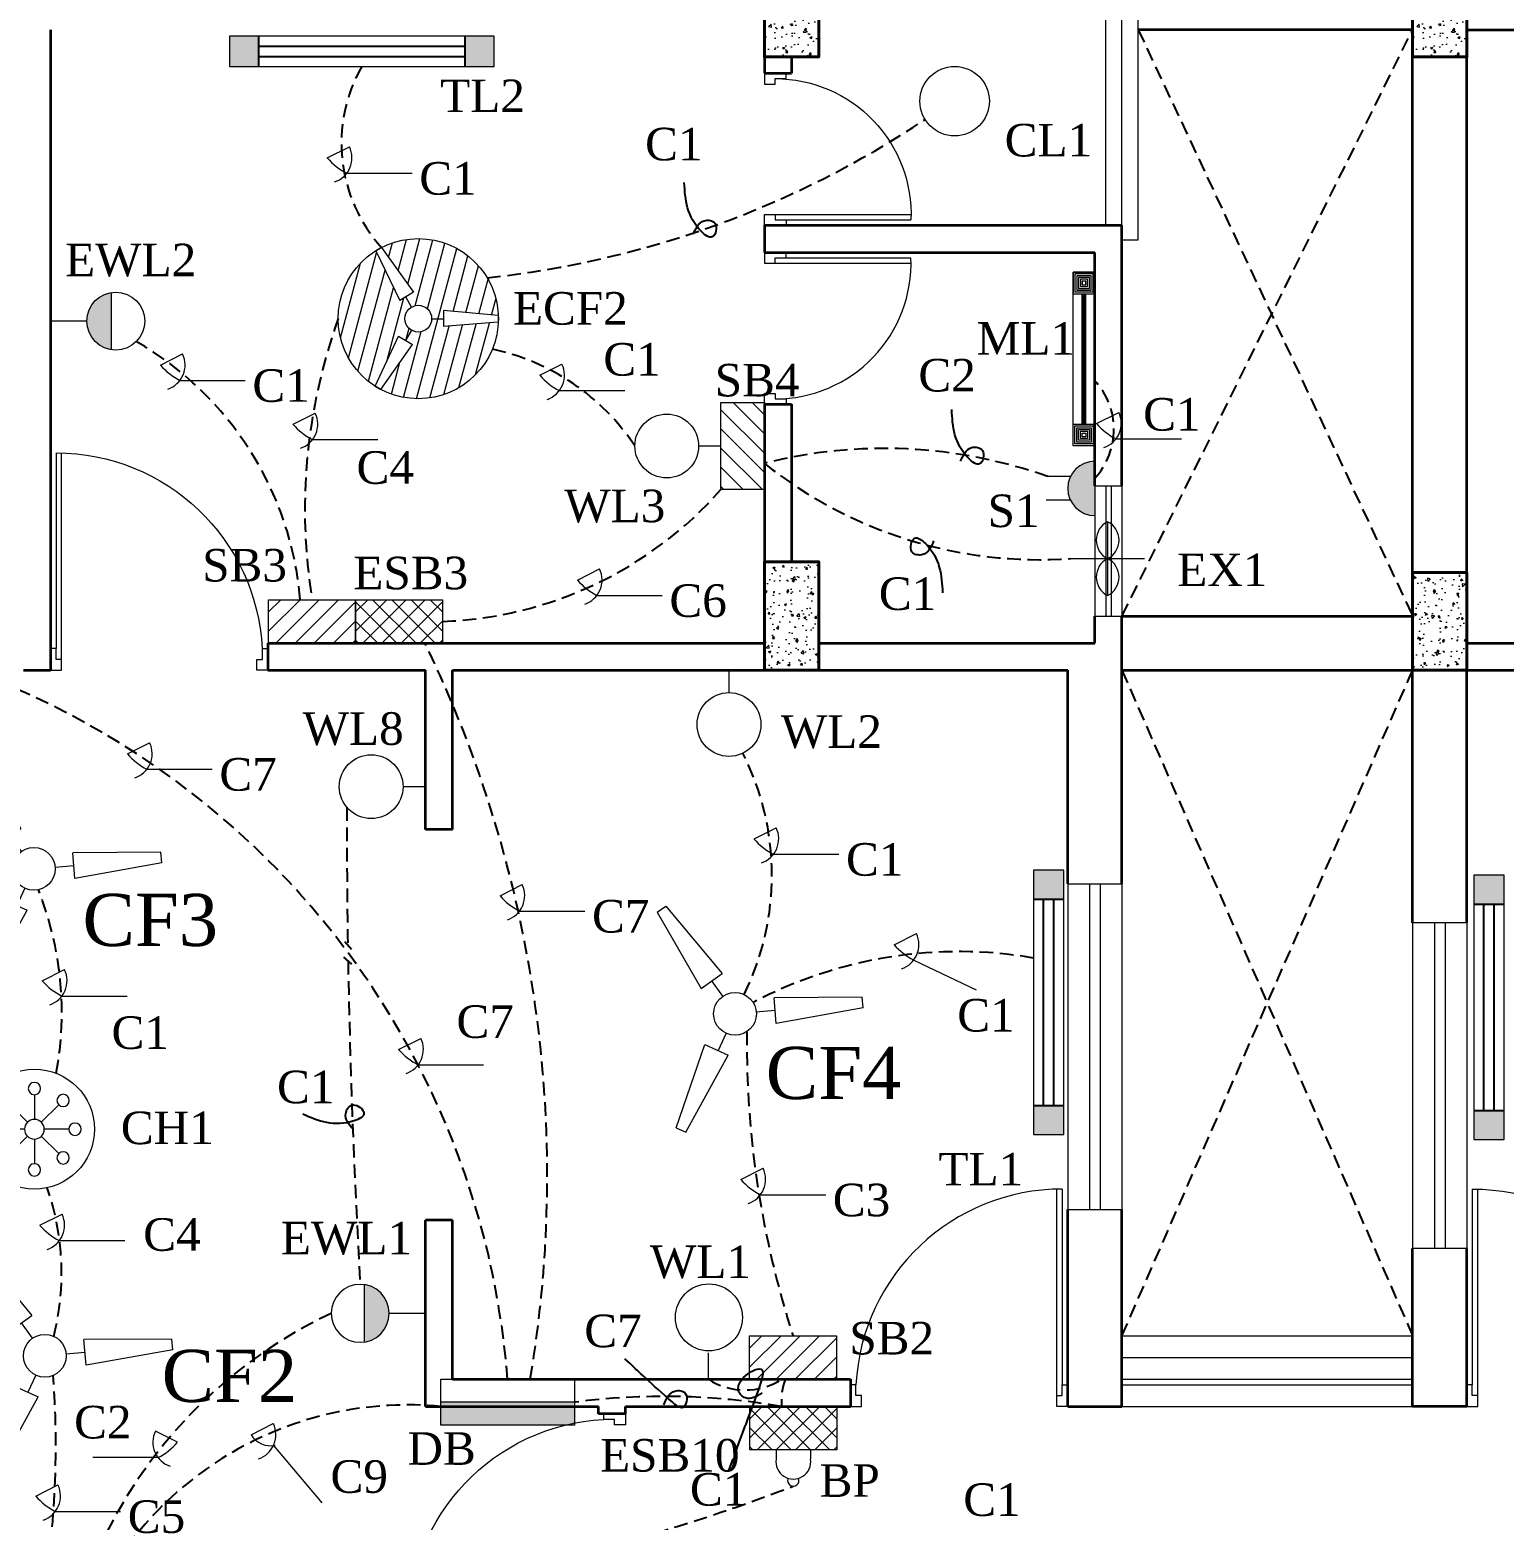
# Model space of a CAD drawing. Header units: inches. Extents: x 3927 to 4876, y 2070 to 2903.
# Drawn here: x 4118.6 to 4390.1, y 2344.9 to 2619.5 of the extents above; entities that cross this region are included whole.
import ezdxf

# ---------------------------------------------------------------- set-up
doc = ezdxf.new("R2010")
doc.units = ezdxf.units.IN
doc.header["$MEASUREMENT"] = 0
doc.linetypes.add('ACAD_ISO02W100', pattern=[15, 12, -3])
doc.linetypes.add('DASHED', pattern=[0.75, 0.5, -0.25])
for name, color, linetype, lineweight in [('Columb', 1, 'Continuous', 40), ('DOOR', 2, 'Continuous', 15), ('E. Fixture', 6, 'Continuous', 20), ('ETEXT', 111, 'Continuous', 5), ('HATCH', 252, 'Continuous', 9), ('S. Wall', 101, 'Continuous', 25), ('WALL', 3, 'Continuous', 35), ('WINDOW', 5, 'Continuous', 13)]:
    doc.layers.add(name, color=color, linetype=linetype, lineweight=lineweight)
doc.styles.add('JASIM', font='times.ttf')

# ---------------------------------------------------------------- blocks, each defined once
blk = doc.blocks.new('door B')
at = {"layer": 'DOOR'}
for p, q in [((5301.99, 4953.7), (5303.99, 4953.7)), ((5303.99, 4953.7), (5303.99, 4951.7)), ((5341.99, 4953.7), (5339.99, 4953.7)), ((5339.99, 4953.7), (5339.99, 4951.7)), ((5303.99, 4951.7), (5302.99, 4951.7)), ((5302.99, 4951.7), (5302.99, 4949.7)), ((5303.99, 4951.7), (5303.99, 4913.66)), ((5339.99, 4951.7), (5340.99, 4951.7)), ((5340.99, 4951.7), (5340.99, 4949.7)), ((5302.99, 4949.7), (5301.99, 4949.7)), ((5302.99, 4913.65), (5302.99, 4949.7)), ((5340.99, 4949.7), (5341.99, 4949.7))]:
    blk.add_line(p, q, dxfattribs=at)
blk.add_arc((5302.99, 4951.7), 38.05, 270, 356.9872, dxfattribs=at)
blk = doc.blocks.new('Door K')
at = {"layer": 'DOOR'}
for p, q in [((5111.99, 5040.7), (5113.99, 5040.7)), ((5113.99, 5038.7), (5112.99, 5038.7)), ((5112.99, 5038.7), (5112.99, 5036.7)), ((5113.99, 5040.7), (5113.99, 5038.7)), ((5139.99, 5040.7), (5137.99, 5040.7)), ((5137.99, 5040.7), (5137.99, 5013.7)), ((5137.99, 5038.7), (5138.99, 5038.7)), ((5138.99, 5038.7), (5138.99, 5013.72)), ((5112.99, 5036.7), (5111.99, 5036.7)), ((5138.99, 5036.7), (5139.99, 5036.7))]:
    blk.add_line(p, q, dxfattribs=at)
blk.add_arc((5137.99, 5038.7), 25, 180, 272.2924, dxfattribs=at)
blk = doc.blocks.new('S')
at = {"layer": 'E. Fixture'}
for p, q in [((27102.47, -3564.52), (27101.37, -3580.67)), ((27104.44, -3564.49), (27102.47, -3564.52)), ((27104.44, -3564.49), (27106.12, -3580.63)), ((27106.12, -3580.63), (27101.37, -3580.67)), ((27103.45, -3584.14), (27103.45, -3580.66)), ((27082.54, -3599.02), (27095.82, -3589.69)), ((27095.82, -3589.69), (27098.17, -3593.81)), ((27100.04, -3590.05), (27097.02, -3591.79)), ((27106.86, -3590.05), (27109.88, -3591.79)), ((27111.08, -3589.69), (27108.73, -3593.81)), ((27124.36, -3599.02), (27111.08, -3589.69)), ((27083.52, -3600.72), (27098.17, -3593.81)), ((27123.38, -3600.72), (27108.73, -3593.81)), ((27082.54, -3599.02), (27083.52, -3600.72)), ((27124.36, -3599.02), (27123.38, -3600.72))]:
    blk.add_line(p, q, dxfattribs=at)
blk.add_circle((27103.45, -3588.08), 3.94, dxfattribs=at)
blk = doc.blocks.new('2')
at = {"layer": 'E. Fixture'}
blk.add_hatch(color=256, dxfattribs=at).paths.add_polyline_path([(27131.11, -3604.57), (27131.11, -3606.15), (27140.34, -3606.15), (27140.34, -3604.57)])
blk.add_line((27140.34, -3604.57), (27131.11, -3604.57), dxfattribs=at)
blk.add_lwpolyline([(27131.11, -3602.99), (27140.34, -3602.99), (27140.34, -3606.15), (27131.11, -3606.15), (27131.11, -3602.99)], dxfattribs=at)
blk = doc.blocks.new('2635')
at = {"layer": 'E. Fixture'}
for p, q in [((1428, -4197.95), (1428, -4194.2)), ((1426.94, -4198.39), (1424.29, -4195.74)), ((1429.06, -4198.39), (1431.71, -4195.74)), ((1426.5, -4199.45), (1422.76, -4199.45)), ((1433.25, -4199.45), (1429.5, -4199.45)), ((1424.3, -4203.16), (1426.94, -4200.51)), ((1428, -4204.69), (1428, -4200.95)), ((1431.71, -4203.16), (1429.06, -4200.51))]:
    blk.add_line(p, q, dxfattribs=at)
for centre, radius in [((1428, -4193.26), 0.938), ((1423.62, -4195.17), 0.938), ((1432.37, -4195.08), 0.938), ((1421.82, -4199.45), 0.938), ((1428, -4199.45), 1.5), ((1434.18, -4199.45), 0.938), ((1423.63, -4203.82), 0.938), ((1432.37, -4203.82), 0.938), ((1428, -4205.63), 0.938)]:
    blk.add_circle(centre, radius, dxfattribs=at)
blk = doc.blocks.new('hr')
at = {"layer": 'E. Fixture'}
blk.add_hatch(color=256, dxfattribs=at).paths.add_polyline_path([(27113.68, -3679.71, 0.372313), (27117.1, -3675.75, 0.372313), (27113.68, -3671.79)])
for p, q in [((27113.68, -3671.79), (27113.68, -3679.71)), ((27117.1, -3675.75), (27122.1, -3675.75))]:
    blk.add_line(p, q, dxfattribs=at)
blk.add_circle((27113.1, -3675.75), 4, dxfattribs=at)
blk = doc.blocks.new('14')
at = {"layer": 'E. Fixture'}
for p, q in [((26233.99, -3909.11), (26233.99, -3891.11)), ((26224.99, -3900.11), (26242.99, -3900.11))]:
    blk.add_line(p, q, dxfattribs=at)
for centre, start, end in [((26229.49, -3902.36), 26.564, 153.436), ((26229.49, -3897.86), 206.564, 333.436), ((26238.49, -3902.36), 26.564, 153.436), ((26238.49, -3897.86), 206.564, 333.436)]:
    blk.add_arc(centre, 5.03, start, end, dxfattribs=at)
blk = doc.blocks.new('122')
at = {"layer": 'E. Fixture'}
for p, q in [((27132.17, -3865.78), (27130.89, -3865.78)), ((27132.17, -3870.54), (27132.17, -3865.78)), ((27132.17, -3870.54), (27130.89, -3870.54))]:
    blk.add_line(p, q, dxfattribs=at)
for centre, radius, start, end in [((27130.55, -3868.16), 2.41, 81.8917, 278.1083), ((27127.94, -3868.15), 0.782, 69.6947, 293.2018)]:
    blk.add_arc(centre, radius, start, end, dxfattribs=at)

msp = doc.modelspace()

# ---------------------------------------------------------------- hatches: boundary and pattern name
at = {"layer": 'DOOR'}
h = msp.add_hatch(color=0, dxfattribs=at)
h.set_gradient(color1=(89, 0, 255), one_color=1, tint=1, name='INVCURVED')
h.paths.add_polyline_path([(4314.72, 2530.02), (4314.72, 2540.01, 1)])
at = {"layer": 'E. Fixture', "ltscale": 55}
h = msp.add_hatch(dxfattribs=at)
h.set_pattern_fill('ANSI31', color=0, scale=18.751579, angle=30, style=0)
h.set_pattern_definition([(75, (-12568.1462, 4346.2285), (-2.2640793, 0.6066582), [])])
h.paths.add_polyline_path([(4183.32, 2579.39), (4189.24, 2571.16), (4187.8, 2570.32), (4188.88, 2568.43, -0.57735), (4192.56, 2566.28), (4194.74, 2566.28), (4194.74, 2567.79), (4204.84, 2566.85, 0.549835)])
h.paths.add_polyline_path([(4204.84, 2565.62), (4194.75, 2564.82), (4194.74, 2566.28), (4192.56, 2566.28, -0.57735), (4188.86, 2564.17), (4187.77, 2562.28), (4189.02, 2561.54), (4183.21, 2553.25, 0.549855)])
h.paths.add_polyline_path([(4188.86, 2564.17, -0.266869), (4187.64, 2566.29, -0.26903), (4188.88, 2568.43), (4187.8, 2570.32), (4186.67, 2569.67), (4182.25, 2578.78, 0.257886), (4175.35, 2566.29, 0.255723), (4182.15, 2553.87), (4186.46, 2563.05), (4187.77, 2562.28)])
at = {"layer": 'E. Fixture'}
h = msp.add_hatch(dxfattribs=at)
h.set_pattern_fill('ANSI31', color=0, scale=20, angle=-90, style=0)
h.set_pattern_definition([(315, (-8705.2998, 23218.744), (1.76776695, 1.76776695), [])])
h.paths.add_polyline_path([(4253.86, 2550.84), (4245.86, 2550.84), (4245.86, 2534.83), (4253.86, 2534.83)])
h = msp.add_hatch(dxfattribs=at)
h.set_pattern_fill('ANSI31', color=0, scale=20, style=0)
h.set_pattern_definition([(45, (-16505.3644, -10444.647), (-1.76776695, 1.76776695), [])])
h.paths.add_polyline_path([(4162.54, 2514.51), (4162.54, 2506.51), (4178.55, 2506.51), (4178.55, 2514.51)])
h = msp.add_hatch(dxfattribs=at)
h.set_pattern_fill('ANSI31', color=0, scale=20, style=0)
h.set_pattern_definition([(45, (-16489.363, -10444.647), (-1.76776695, 1.76776695), [])])
h.paths.add_polyline_path([(4178.55, 2514.51), (4178.55, 2506.51), (4194.55, 2506.51), (4194.55, 2514.51)])
h = msp.add_hatch(dxfattribs=at)
h.set_pattern_fill('ANSI31', color=0, scale=20, style=0)
h.set_pattern_definition([(135, (24862.4551, -10444.647), (1.76776695, 1.76776695), [])])
h.paths.add_polyline_path([(4194.55, 2514.51), (4194.55, 2506.51), (4178.55, 2506.51), (4178.55, 2514.51)])
h = msp.add_hatch(dxfattribs=at)
h.set_pattern_fill('ANSI31', color=0, scale=20, style=0)
h.set_pattern_definition([(45, (-16416.7688, -10580.2705), (-1.76776695, 1.76776695), [])])
h.paths.add_polyline_path([(4251.14, 2378.89), (4251.14, 2370.89), (4267.14, 2370.89), (4267.14, 2378.89)])
h = msp.add_hatch(dxfattribs=at)
h.set_pattern_fill('ANSI31', color=0, scale=20, style=0)
h.set_pattern_definition([(45, (-16416.7146, -10593.2712), (-1.76776695, 1.76776695), [])])
h.paths.add_polyline_path([(4251.19, 2365.89), (4251.19, 2357.88), (4267.2, 2357.88), (4267.2, 2365.89)])
h = msp.add_hatch(dxfattribs=at)
h.set_pattern_fill('ANSI31', color=0, scale=20, style=0)
h.set_pattern_definition([(135, (24935.1036, -10593.2712), (1.76776695, 1.76776695), [])])
h.paths.add_polyline_path([(4267.2, 2365.89), (4267.2, 2357.88), (4251.19, 2357.88), (4251.19, 2365.89)])
at = {"layer": 'HATCH', "ltscale": 5}
h = msp.add_hatch(dxfattribs=at)
h.set_pattern_fill('AR-CONC', color=0, scale=0.6, style=0)
h.set_pattern_definition([(50, (1814.4972, 298.1117), (4.303561, -0.3765128), [0.45, -4.95]), (355, (1814.497, 298.1117), (-0.832508, 4.513153), [0.36, -3.96]), (100.4514, (1814.856, 298.0804), (3.4710563, 4.136637), [0.382441, -4.2068527]), (46.1842, (1814.497, 299.3117), (6.403446, -0.993114), [0.675, -7.425]), (96.6356, (1815.031, 299.229), (5.607976, 5.844707), [0.573662, -6.310278]), (351.1842, (1814.497, 299.312), (5.607972, 5.844712), [0.54, -5.94]), (21, (1815.0972, 299.0117), (3.5814423, -2.4157133), [0.45, -4.95]), (326, (1815.097, 299.0117), (1.459892, 4.3509), [0.36, -3.96]), (71.4514, (1815.3957, 298.8104), (5.041336, 1.935183), [0.382441, -4.2068527]), (37.5, (1814.4972, 298.1117), (0.0729591, 1.9973631), [0, -3.912, 0, -4.02, 0, -3.975]), (7.5, (1814.4972, 298.1117), (1.5784172, 2.3664703), [0, -2.292, 0, -3.822, 0, -1.515]), (327.5, (1813.1592, 298.1117), (3.2029346, -0.1353292), [0, -1.5, 0, -4.68, 0, -6.21]), (317.5, (1812.5592, 298.1117), (3.499117, 0.60063), [0, -1.95, 0, -3.108, 0, -4.41])])
h.paths.add_polyline_path([(4263.86, 2629.51), (4253.86, 2629.51), (4253.86, 2614.51), (4263.86, 2614.51)])
h = msp.add_hatch(dxfattribs=at)
h.set_pattern_fill('AR-CONC', color=0, scale=0.6, style=0)
h.set_pattern_definition([(50, (1933.888, 298.1117), (4.303561, -0.3765128), [0.45, -4.95]), (355, (1933.888, 298.1117), (-0.832508, 4.513153), [0.36, -3.96]), (100.4514, (1934.2467, 298.0804), (3.4710563, 4.136637), [0.382441, -4.2068527]), (46.1842, (1933.888, 299.3117), (6.403446, -0.993114), [0.675, -7.425]), (96.6356, (1934.422, 299.229), (5.607976, 5.844707), [0.573662, -6.310278]), (351.1842, (1933.888, 299.312), (5.607972, 5.844712), [0.54, -5.94]), (21, (1934.488, 299.0117), (3.5814423, -2.4157133), [0.45, -4.95]), (326, (1934.488, 299.0117), (1.459892, 4.3509), [0.36, -3.96]), (71.4514, (1934.7866, 298.8104), (5.041336, 1.935183), [0.382441, -4.2068527]), (37.5, (1933.8881, 298.1117), (0.0729591, 1.9973631), [0, -3.912, 0, -4.02, 0, -3.975]), (7.5, (1933.8881, 298.1117), (1.5784172, 2.3664703), [0, -2.292, 0, -3.822, 0, -1.515]), (327.5, (1932.5501, 298.1117), (3.2029346, -0.1353292), [0, -1.5, 0, -4.68, 0, -6.21]), (317.5, (1931.95, 298.1117), (3.499117, 0.60063), [0, -1.95, 0, -3.108, 0, -4.41])])
h.paths.add_polyline_path([(4383.25, 2629.51), (4373.25, 2629.51), (4373.25, 2614.51), (4383.25, 2614.51)])
h = msp.add_hatch(dxfattribs=at)
h.set_pattern_fill('AR-CONC', color=0, scale=0.6, style=0)
h.set_pattern_definition([(50, (1576.4972, 388.3787), (4.303561, -0.3765128), [0.45, -4.95]), (355, (1576.497, 388.3787), (-0.832508, 4.513153), [0.36, -3.96]), (100.4514, (1576.856, 388.3474), (3.4710563, 4.136637), [0.382441, -4.2068527]), (46.1842, (1576.497, 389.5787), (6.403446, -0.993114), [0.675, -7.425]), (96.6356, (1577.031, 389.496), (5.607976, 5.844707), [0.573662, -6.310278]), (351.1842, (1576.497, 389.579), (5.607972, 5.844712), [0.54, -5.94]), (21, (1577.0972, 389.2787), (3.5814423, -2.4157133), [0.45, -4.95]), (326, (1577.097, 389.2787), (1.459892, 4.3509), [0.36, -3.96]), (71.4514, (1577.3957, 389.0774), (5.041336, 1.935183), [0.382441, -4.2068527]), (37.5, (1576.4972, 388.3787), (0.0729591, 1.9973631), [0, -3.912, 0, -4.02, 0, -3.975]), (7.5, (1576.4972, 388.3787), (1.5784172, 2.3664703), [0, -2.292, 0, -3.822, 0, -1.515]), (327.5, (1575.1592, 388.3787), (3.2029346, -0.1353292), [0, -1.5, 0, -4.68, 0, -6.21]), (317.5, (1574.5592, 388.3787), (3.499117, 0.60063), [0, -1.95, 0, -3.108, 0, -4.41])])
h.paths.add_polyline_path([(4263.86, 2521.51), (4253.86, 2521.51), (4253.86, 2501.51), (4263.86, 2501.51)])
h = msp.add_hatch(dxfattribs=at)
h.set_pattern_fill('AR-CONC', color=0, scale=0.6, angle=180, style=0)
h.set_pattern_definition([(230, (7060.607, 4634.6388), (-4.303561, 0.3765128), [0.45, -4.95]), (175, (7060.607, 4634.639), (0.832508, -4.513153), [0.36, -3.96]), (280.4514, (7060.248, 4634.67), (-3.4710563, -4.136637), [0.382441, -4.2068527]), (226.1842, (7060.607, 4633.439), (-6.403446, 0.993114), [0.675, -7.425]), (276.6356, (7060.073, 4633.5216), (-5.607976, -5.844707), [0.573662, -6.310278]), (171.1842, (7060.607, 4633.439), (-5.607972, -5.844712), [0.54, -5.94]), (201, (7060.007, 4633.7388), (-3.5814423, 2.4157133), [0.45, -4.95]), (146, (7060.007, 4633.739), (-1.459892, -4.3509), [0.36, -3.96]), (251.4514, (7059.7084, 4633.94), (-5.041336, -1.935183), [0.382441, -4.2068527]), (217.5, (7060.6068, 4634.6388), (-0.0729591, -1.9973631), [0, -3.912, 0, -4.02, 0, -3.975]), (187.5, (7060.6068, 4634.6388), (-1.5784172, -2.3664703), [0, -2.292, 0, -3.822, 0, -1.515]), (147.5, (7061.9448, 4634.6388), (-3.2029346, 0.1353292), [0, -1.5, 0, -4.68, 0, -6.21]), (137.5, (7062.5448, 4634.6388), (-3.499117, -0.60063), [0, -1.95, 0, -3.108, 0, -4.41])])
h.paths.add_polyline_path([(4373.25, 2501.51), (4383.25, 2501.51), (4383.25, 2519.51), (4373.25, 2519.51)])
at = {"layer": 'S. Wall', "ltscale": 5}
h = msp.add_hatch(color=0, dxfattribs=at)
h.set_gradient(color1=(0, 0, 255), one_color=1, tint=1, name='SPHERICAL')
h.paths.add_polyline_path([(4155.33, 2618.34), (4155.33, 2612.76), (4160.69, 2612.76), (4160.69, 2618.34)])
h = msp.add_hatch(color=0, dxfattribs=at)
h.set_gradient(color1=(0, 0, 255), one_color=1, tint=1, name='SPHERICAL')
h.paths.add_polyline_path([(4198.69, 2612.76), (4204.05, 2612.76), (4204.05, 2618.34), (4198.69, 2618.34)])
h = msp.add_hatch(color=0, dxfattribs=at)
h.set_gradient(color1=(0, 0, 255), one_color=1, tint=1, name='SPHERICAL')
h.paths.add_polyline_path([(4309.01, 2459.32), (4309.01, 2464.68), (4303.43, 2464.68), (4303.43, 2459.32)])
h = msp.add_hatch(color=0, dxfattribs=at)
h.set_gradient(color1=(0, 0, 255), one_color=1, tint=1, name='SPHERICAL')
h.paths.add_polyline_path([(4390.12, 2458.42), (4390.12, 2463.78), (4384.54, 2463.78), (4384.54, 2458.42)])
h = msp.add_hatch(color=0, dxfattribs=at)
h.set_gradient(color1=(0, 0, 255), one_color=1, tint=1, name='SPHERICAL')
h.paths.add_polyline_path([(4303.43, 2415.96), (4309.01, 2415.96), (4309.01, 2421.32), (4303.43, 2421.32)])
h = msp.add_hatch(color=0, dxfattribs=at)
h.set_gradient(color1=(0, 0, 255), one_color=1, tint=1, name='SPHERICAL')
h.paths.add_polyline_path([(4384.54, 2415.07), (4390.12, 2415.07), (4390.12, 2420.43), (4384.54, 2420.43)])

# ---------------------------------------------------------------- linework, layer by layer
at = {"layer": 'Columb', "color": 0, "ltscale": 5}
for points in [[(4253.86, 2629.51), (4263.86, 2629.51), (4263.86, 2614.51), (4253.86, 2614.51)], [(4373.25, 2629.51), (4383.25, 2629.51), (4383.25, 2614.51), (4373.25, 2614.51)], [(4253.86, 2501.51), (4263.86, 2501.51), (4263.86, 2521.51), (4253.86, 2521.51)], [(4383.25, 2519.51), (4373.25, 2519.51), (4373.25, 2501.51), (4383.25, 2501.51)]]:
    msp.add_lwpolyline(points, close=True, dxfattribs=at)
at = {"layer": 'Defpoints', "color": 0}
for points, start_tangent in [([(4240.76, 2581.84), (4242.76, 2584.34), (4244.76, 2583.84), (4244.26, 2581.34), (4242.26, 2582.34), (4239.1, 2591.36)], (0.992278, -0.124035)), ([(4290, 2540.03), (4292, 2542.53), (4294, 2542.03), (4293.5, 2539.53), (4291.5, 2540.53), (4288.35, 2549.56)], (0.992278, -0.124035)), ([(4285.03, 2525.34), (4283.03, 2522.84), (4281.03, 2523.34), (4281.53, 2525.84), (4283.53, 2524.84), (4286.68, 2515.81)], (-0.992278, 0.124035)), ([(4178.08, 2416.96), (4176.74, 2419.86), (4178.08, 2421.43), (4180.09, 2419.86), (4178.31, 2418.52), (4168.82, 2419.73)], (0.554385, 0.83226)), ([(4235.35, 2366.21), (4237.35, 2368.71), (4239.35, 2368.21), (4238.85, 2365.71), (4236.85, 2366.71), (4228.17, 2374.68)], (0.992278, -0.124035)), ([(4253.43, 2368.33), (4250.35, 2367.45), (4249.01, 2369.02), (4253.32, 2372.73), (4252.74, 2368.98), (4249.26, 2359.61)], (-0.736823, 0.676086))]:
    msp.add_spline(points, degree=3, dxfattribs=dict(at, start_tangent=start_tangent))
at = {"layer": 'DOOR', "color": 0}
for p, q in [((4310.22, 2537.19), (4306.07, 2537.19)), ((4310.21, 2532.85), (4305.76, 2532.85))]:
    msp.add_line(p, q, dxfattribs=at)
msp.add_arc((4314.72, 2535.01), 5, 90, 270, dxfattribs=at)
at = {"layer": 'E. Fixture', "color": 0}
for p, q in [((4204.05, 2618.34), (4155.33, 2618.34)), ((4155.33, 2618.34), (4155.33, 2612.76)), ((4204.05, 2612.76), (4204.05, 2618.34)), ((4155.33, 2612.76), (4204.05, 2612.76)), ((4312.39, 2546.88), (4312.39, 2570.88)), ((4312.45, 2546.88), (4312.45, 2570.88)), ((4312.52, 2546.88), (4312.52, 2570.88)), ((4312.59, 2546.88), (4312.59, 2570.88)), ((4312.72, 2546.88), (4312.72, 2570.88)), ((4312.85, 2546.88), (4312.85, 2570.88)), ((4312.92, 2546.88), (4312.92, 2570.88)), ((4312.99, 2546.88), (4312.99, 2570.88)), ((4313.05, 2546.88), (4313.05, 2570.88)), ((4313.05, 2546.88), (4313.05, 2570.88)), ((4245.86, 2542.83), (4241.74, 2542.83)), ((4247.33, 2501.51), (4247.33, 2497.39)), ((4191.42, 2480.07), (4187.3, 2480.07)), ((4303.43, 2464.68), (4303.43, 2415.96)), ((4309.01, 2464.68), (4303.43, 2464.68)), ((4309.01, 2415.96), (4309.01, 2464.68)), ((4384.54, 2463.78), (4384.54, 2415.07)), ((4390.12, 2463.78), (4384.54, 2463.78)), ((4390.12, 2415.07), (4390.12, 2463.78)), ((4303.43, 2415.96), (4309.01, 2415.96)), ((4384.54, 2415.07), (4390.12, 2415.07)), ((4243.54, 2370.89), (4243.54, 2375.79))]:
    msp.add_line(p, q, dxfattribs=at)
for points in [[(4253.86, 2550.84), (4253.86, 2534.83), (4245.86, 2534.83), (4245.86, 2550.84)], [(4162.54, 2514.51), (4178.55, 2514.51), (4178.55, 2506.51), (4162.54, 2506.51)], [(4178.55, 2514.51), (4194.55, 2514.51), (4194.55, 2506.51), (4178.55, 2506.51)], [(4251.14, 2378.89), (4267.14, 2378.89), (4267.14, 2370.89), (4251.14, 2370.89)], [(4251.19, 2365.89), (4267.2, 2365.89), (4267.2, 2357.88), (4251.19, 2357.88)]]:
    msp.add_lwpolyline(points, close=True, dxfattribs=at)
for centre, radius in [((4288.89, 2606.36), 6.4), ((4235.87, 2542.83), 5.87), ((4247.33, 2491.52), 5.87), ((4181.43, 2480.07), 5.87), ((4119.4, 2416.97), 11.06), ((4243.63, 2382.29), 6.17)]:
    msp.add_circle(centre, radius, dxfattribs=at)
at = {"layer": 'E. Fixture', "color": 0, "ltscale": 55}
msp.add_circle((4190.1, 2566.29), 14.75, dxfattribs=at)
at = {"layer": 'ETEXT', "color": 0}
for p, q in [((4173.34, 2595.91), (4177.43, 2597.96)), ((4176.93, 2593.09), (4188.98, 2593.09)), ((4142.6, 2557.74), (4146.69, 2559.79)), ((4212.48, 2555.86), (4216.57, 2557.91)), ((4146.19, 2554.92), (4158.24, 2554.92)), ((4216.07, 2553.04), (4228.12, 2553.04)), ((4167.03, 2546.85), (4171.12, 2548.89)), ((4315.02, 2546.97), (4319.11, 2549.02)), ((4170.63, 2544.02), (4182.67, 2544.02)), ((4318.62, 2544.15), (4330.66, 2544.15)), ((4219.4, 2518.13), (4223.5, 2520.18)), ((4223, 2515.31), (4235.04, 2515.31)), ((4136.52, 2486.12), (4140.61, 2488.16)), ((4140.12, 2483.29), (4152.16, 2483.29)), ((4251.94, 2470.45), (4256.03, 2472.49)), ((4255.53, 2467.62), (4267.58, 2467.62)), ((4205.16, 2459.98), (4209.25, 2462.02)), ((4208.75, 2457.15), (4220.8, 2457.15)), ((4277.76, 2450.95), (4281.85, 2453)), ((4281.35, 2448.13), (4292.89, 2442.66)), ((4120.85, 2444.31), (4124.94, 2446.36)), ((4124.45, 2441.49), (4136.49, 2441.49)), ((4186.48, 2431.65), (4190.58, 2433.7)), ((4190.08, 2428.83), (4202.12, 2428.83)), ((4249.51, 2407.71), (4253.6, 2409.76)), ((4253.11, 2404.89), (4265.15, 2404.89)), ((4120.39, 2399.26), (4124.49, 2401.3)), ((4123.99, 2396.43), (4136.03, 2396.43)), ((4159.31, 2360.68), (4163.4, 2362.72)), ((4145.77, 2359.29), (4141.68, 2361.33)), ((4163.42, 2358.69), (4172.35, 2348.13)), ((4142.18, 2356.46), (4130.13, 2356.46)), ((4119.64, 2349.37), (4123.74, 2351.42)), ((4123.24, 2346.55), (4135.28, 2346.55))]:
    msp.add_line(p, q, dxfattribs=at)
for centre, radius, start, end in [((4173.19, 2595.93), 4.7, 288.7224, 25.5787), ((4182.43, 2603.79), 12.03, 220.8922, 242.8025), ((4142.45, 2557.76), 4.7, 288.7224, 25.5787), ((4151.69, 2565.62), 12.03, 220.8922, 242.8025), ((4212.33, 2555.88), 4.7, 288.7224, 25.5787), ((4221.57, 2563.74), 12.03, 220.8922, 242.8025), ((4166.89, 2546.86), 4.7, 288.7224, 25.5787), ((4314.88, 2546.99), 4.7, 288.7224, 25.5787), ((4176.12, 2554.72), 12.03, 220.8922, 242.8025), ((4324.12, 2554.85), 12.03, 220.8922, 242.8025), ((4228.5, 2526.01), 12.03, 220.8922, 242.8025), ((4219.26, 2518.15), 4.7, 288.7224, 25.5787), ((4136.38, 2486.14), 4.7, 288.7224, 25.5787), ((4145.62, 2493.99), 12.03, 220.8922, 242.8025), ((4251.79, 2470.46), 4.7, 288.7224, 25.5787), ((4261.03, 2478.32), 12.03, 220.8922, 242.8025), ((4205.01, 2459.99), 4.7, 288.7224, 25.5787), ((4214.25, 2467.85), 12.03, 220.8922, 242.8025), ((4277.61, 2450.97), 4.7, 288.7224, 25.5787), ((4286.85, 2458.83), 12.03, 220.8922, 242.8025), ((4129.94, 2452.19), 12.03, 220.8922, 242.8025), ((4120.71, 2444.33), 4.7, 288.7224, 25.5787), ((4186.34, 2431.67), 4.7, 288.7224, 25.5787), ((4195.58, 2439.53), 12.03, 220.8922, 242.8025), ((4249.37, 2407.73), 4.7, 288.7224, 25.5787), ((4258.61, 2415.59), 12.03, 220.8922, 242.8025), ((4120.25, 2399.27), 4.7, 288.7224, 25.5787), ((4129.49, 2407.13), 12.03, 220.8922, 242.8025), ((4159.17, 2360.7), 4.7, 288.7224, 25.5787), ((4145.92, 2359.31), 4.7, 154.4213, 251.2776), ((4136.68, 2367.16), 12.03, 297.1975, 319.1078), ((4162.83, 2362.72), 4.07, 210.1106, 283.2203), ((4119.5, 2349.39), 4.7, 288.7224, 25.5787), ((4128.74, 2357.25), 12.03, 220.8922, 242.8025)]:
    msp.add_arc(centre, radius, start, end, dxfattribs=at)
at = {"layer": 'HATCH', "color": 0}
for points in [[(4310.72, 2574.88), (4310.72, 2570.88), (4314.72, 2570.88), (4314.72, 2574.88)], [(4311.05, 2574.55), (4311.05, 2571.21), (4314.39, 2571.21), (4314.39, 2574.55)], [(4311.39, 2574.21), (4311.39, 2571.55), (4314.05, 2571.55), (4314.05, 2574.21)], [(4311.72, 2573.88), (4311.72, 2571.88), (4313.72, 2571.88), (4313.72, 2573.88)], [(4312.05, 2573.55), (4312.05, 2572.21), (4313.39, 2572.21), (4313.39, 2573.55)], [(4312.39, 2573.21), (4312.39, 2572.55), (4313.05, 2572.55), (4313.05, 2573.21)], [(4310.72, 2542.88), (4310.72, 2546.88), (4314.72, 2546.88), (4314.72, 2542.88)], [(4311.05, 2543.21), (4311.05, 2546.54), (4314.39, 2546.54), (4314.39, 2543.21)], [(4311.39, 2543.54), (4311.39, 2546.21), (4314.05, 2546.21), (4314.05, 2543.54)], [(4311.72, 2543.88), (4311.72, 2545.88), (4313.72, 2545.88), (4313.72, 2543.88)], [(4312.05, 2544.21), (4312.05, 2545.54), (4313.39, 2545.54), (4313.39, 2544.21)], [(4312.39, 2544.54), (4312.39, 2545.21), (4313.05, 2545.21), (4313.05, 2544.54)]]:
    msp.add_lwpolyline(points, close=True, dxfattribs=at)
msp.add_lwpolyline([(4310.72, 2542.88), (4310.72, 2574.88), (4314.72, 2574.88), (4314.72, 2542.88), (4310.72, 2542.88)], dxfattribs=at)
at = {"layer": 'S. Wall', "color": 0, "linetype": 'DASHED', "ltscale": 5}
for p, q in [((4319.72, 2511.51), (4373.25, 2619.51)), ((4322.72, 2619.51), (4373.25, 2511.51)), ((4319.72, 2501.51), (4373.25, 2378.89)), ((4319.72, 2378.89), (4373.25, 2501.51)), ((4176.56, 2451.57), (4177.83, 2450.15)), ((4176.33, 2448.69), (4177.81, 2447.4)), ((4249.32, 2359.78), (4246.92, 2353.13))]:
    msp.add_line(p, q, dxfattribs=at)
at = {"layer": 'S. Wall', "color": 0, "ltscale": 5}
for p, q in [((4160.69, 2618.34), (4160.69, 2612.76)), ((4198.69, 2618.34), (4198.69, 2612.76)), ((4160.69, 2616.5), (4198.69, 2616.5)), ((4160.69, 2614.6), (4198.69, 2614.6)), ((4303.43, 2459.32), (4309.01, 2459.32)), ((4305.27, 2421.32), (4305.27, 2459.32)), ((4307.17, 2421.32), (4307.17, 2459.32)), ((4384.54, 2458.42), (4390.12, 2458.42)), ((4386.37, 2420.43), (4386.37, 2458.42)), ((4388.28, 2420.43), (4388.28, 2458.42)), ((4303.43, 2421.32), (4309.01, 2421.32)), ((4384.54, 2420.43), (4390.12, 2420.43))]:
    msp.add_line(p, q, dxfattribs=at)
at = {"layer": 'S. Wall', "color": 0, "linetype": 'DASHED', "ltscale": 5}
for centre, radius, start, end in [((4528.03, 2673.93), 228.89, 287.748, 287.748), ((4204.62, 2598.59), 28.67, 150.3903, 222.0133), ((4183.88, 2752.17), 179.35, 276.0525, 303.7197), ((4273.51, 2531.07), 104.29, 160.2574, 189.1346), ((4107.74, 2509.41), 60.84, 4.8112, 59.9943), ((4195.01, 2519.58), 42.01, 33.6154, 78.0089), ((4305.05, 2545.9), 13.19, 317.1752, 42.8248), ((4275.91, 2452.05), 90.33, 70.4981, 104.1323), ((4304.61, 2603.3), 81.42, 231.4387, 273.9924), ((4191.93, 2582.3), 71.84, 272.0854, 318.6447), ((4055.41, 2359.14), 151.6, 4.4434, 81.6657), ((3988.99, 2408.4), 224.87, 350.3966, 25.867), ((4205.49, 2463.79), 49.75, 333.7589, 26.824), ((5656.49, 2473.95), 1479.55, 179.9092, 180.89073), ((4063.37, 2438.52), 61.08, 349.3896, 21.6819), ((4289.65, 2368.43), 81.25, 80.2348, 117.7836), ((5656.49, 2473.95), 1479.55, 181.00629, 183.31556), ((4427.22, 2433.17), 176.63, 179.4298, 197.8972), ((4076.35, 2390.46), 48.05, 345.9607, 19.0706), ((4211.99, 2302.79), 88.75, 115.2819, 160.4291), ((3947.11, 2358.87), 176.23, 351.4012, 4.1511), ((4250.28, 2381.41), 12.5, 237.3482, 302.6518), ((4268.19, 2366.89), 11.21, 159.1229, 185.1476), ((4235.34, 2239.28), 128.45, 80.2776, 97.3706), ((4188.22, 2301.83), 64.34, 84.6221, 151.5088), ((4135.35, 2673.06), 344.86, 275.9833, 291.0431)]:
    msp.add_arc(centre, radius, start, end, dxfattribs=at)
at = {"layer": 'WALL', "color": 0}
for p, q in [((4122.38, 2619.51), (4122.38, 2501.51)), ((4373.25, 2519.51), (4373.25, 2614.51)), ((4253.86, 2583.51), (4319.72, 2583.51)), ((4319.72, 2535.51), (4319.72, 2583.51)), ((4253.86, 2578.51), (4314.72, 2578.51)), ((4319.72, 2462.19), (4319.72, 2511.51)), ((4162.38, 2506.51), (4253.86, 2506.51)), ((4162.38, 2506.51), (4162.38, 2501.51)), ((4263.86, 2506.51), (4314.72, 2506.51)), ((4383.25, 2506.51), (4537.55, 2506.51)), ((4117.38, 2501.51), (4122.38, 2501.51)), ((4162.38, 2501.51), (4191.42, 2501.51)), ((4191.42, 2472.2), (4191.42, 2501.51)), ((4196.42, 2501.51), (4253.86, 2501.51)), ((4196.42, 2472.2), (4196.42, 2501.51)), ((4263.86, 2501.51), (4309.72, 2501.51)), ((4319.72, 2501.51), (4373.25, 2501.51)), ((4373.25, 2454.99), (4373.25, 2501.51)), ((4383.25, 2501.51), (4532.55, 2501.51)), ((4196.42, 2472.2), (4191.42, 2472.2)), ((4191.42, 2365.89), (4191.42, 2400.2)), ((4196.42, 2370.89), (4196.42, 2400.2)), ((4319.72, 2365.89), (4319.72, 2402.19)), ((4373.25, 2365.89), (4373.25, 2394.99))]:
    msp.add_line(p, q, dxfattribs=at)
at = {"layer": 'WALL', "color": 0, "ltscale": 5}
for p, q in [((4373.25, 2619.51), (4322.72, 2619.51)), ((4383.25, 2619.51), (4447.28, 2619.51)), ((4253.86, 2614.51), (4253.86, 2611.51)), ((4258.86, 2614.51), (4258.86, 2611.51)), ((4383.25, 2519.51), (4383.25, 2614.51)), ((4253.86, 2611.51), (4258.86, 2611.51)), ((4253.86, 2583.51), (4253.86, 2578.51)), ((4253.86, 2583.51), (4258.86, 2583.51)), ((4314.72, 2535.51), (4314.72, 2578.51)), ((4253.86, 2550.51), (4253.86, 2521.51)), ((4253.86, 2550.51), (4258.86, 2550.51)), ((4258.86, 2550.51), (4258.86, 2521.51)), ((4314.72, 2506.51), (4314.72, 2511.51)), ((4319.72, 2511.51), (4373.25, 2511.51)), ((4309.72, 2462.19), (4309.72, 2501.51)), ((4319.72, 2501.51), (4373.25, 2501.51)), ((4383.25, 2454.99), (4383.25, 2501.51)), ((4309.72, 2365.89), (4309.72, 2402.19)), ((4383.25, 2365.89), (4383.25, 2394.99)), ((4196.42, 2370.89), (4269.72, 2370.89)), ((4269.72, 2370.89), (4269.72, 2365.89)), ((4191.42, 2365.89), (4223.27, 2365.89)), ((4223.27, 2364.51), (4223.27, 2365.89)), ((4228.27, 2364.51), (4223.27, 2364.51)), ((4228.27, 2365.89), (4269.72, 2365.89)), ((4228.27, 2364.51), (4228.27, 2365.89)), ((4309.72, 2365.89), (4319.72, 2365.89)), ((4383.25, 2365.89), (4373.25, 2365.89))]:
    msp.add_line(p, q, dxfattribs=at)
at = {"layer": 'WALL', "color": 0, "linetype": 'ACAD_ISO02W100', "ltscale": 5}
msp.add_line((4196.42, 2400.2), (4191.42, 2400.2), dxfattribs=at)
at = {"layer": 'WINDOW', "color": 0}
for p, q in [((4322.72, 2580.84), (4322.72, 2632.51)), ((4319.72, 2583.51), (4319.72, 2629.51)), ((4316.72, 2583.51), (4316.72, 2626.52)), ((4319.72, 2580.84), (4322.72, 2580.84))]:
    msp.add_line(p, q, dxfattribs=at)
at = {"layer": 'WINDOW', "color": 0, "ltscale": 5}
for p, q in [((4314.72, 2535.51), (4319.72, 2535.51)), ((4314.72, 2535.51), (4314.72, 2511.51)), ((4316.72, 2535.51), (4316.72, 2511.51)), ((4317.72, 2535.51), (4317.72, 2511.51)), ((4319.72, 2535.51), (4319.72, 2511.51)), ((4314.72, 2511.51), (4319.72, 2511.51)), ((4319.72, 2378.89), (4373.25, 2378.89)), ((4319.72, 2374.89), (4373.25, 2374.89)), ((4319.72, 2370.89), (4373.25, 2370.89)), ((4319.72, 2369.89), (4373.25, 2369.89)), ((4319.72, 2365.89), (4373.25, 2365.89))]:
    msp.add_line(p, q, dxfattribs=at)
at = {"layer": 'WINDOW', "color": 0, "ltscale": 12}
for p, q in [((4309.72, 2462.19), (4319.72, 2462.19)), ((4309.72, 2462.19), (4309.72, 2402.19)), ((4313.72, 2462.19), (4313.72, 2402.19)), ((4315.72, 2462.19), (4315.72, 2402.19)), ((4319.72, 2462.19), (4319.72, 2402.19)), ((4383.25, 2454.99), (4373.25, 2454.99)), ((4373.25, 2454.99), (4373.25, 2394.99)), ((4377.25, 2454.99), (4377.25, 2394.99)), ((4379.25, 2454.99), (4379.25, 2394.99)), ((4383.25, 2454.99), (4383.25, 2394.99)), ((4309.72, 2402.19), (4319.72, 2402.19)), ((4383.25, 2394.99), (4373.25, 2394.99))]:
    msp.add_line(p, q, dxfattribs=at)

# ---------------------------------------------------------------- block references
at = {"layer": 'DOOR', "color": 0, "xscale": -1}
for name, p, rotation in [('Door K', (9294.56, 7723.5), 90), ('door B', (-1179.61, 7455.21), 180), ('door B', (-918.75, 7319.59), 180), ('door B', (-725.43, -2977.49), 270)]:
    msp.add_blockref(name, p, dxfattribs=dict(at, rotation=rotation))
at = {"layer": 'DOOR', "color": 0}
for name, p, rotation in [('Door K', (9294.56, -2561.49), 90), ('door B', (9611.71, 7319.59), 180)]:
    msp.add_blockref(name, p, dxfattribs=dict(at, rotation=rotation))
at = {"layer": 'E. Fixture', "color": 0, "ltscale": 55, "xscale": 0.6250526276671043, "yscale": 0.6250526276671735, "zscale": 0.6250526276669662, "rotation": 29.76887881914298}
msp.add_blockref('S', (-11628.88, -3898.22), dxfattribs=at)
at = {"layer": 'E. Fixture', "color": 0}
for name, p, xscale, yscale, zscale, rotation in [('hr', (40288.23, -2335.56), 1.33344560569094, 1.333445605687302, 1.333445605689528, 180), ('14', (7265.81, 22356.65), 0.7560636584248641, 0.7560636584248641, 0.7560636584259622, 270), ('S', (27189.43, -12210.4), 1.000084204273039, 1.000084204267296, 1.000084204267146, 155.0800922591941), ('S', (27318.6, -12237.1), 1.000084204273039, 1.000084204267296, 1.000084204267146, 155.0800922591941), ('2635', (2390.27, -2668.01), -1.2108672631839, 1.210867263180262, 1.21086726318319, 180), ('S', (27191.47, -12300.09), 1.000084204273039, 1.000084204267296, 1.000084204267146, 155.0800922591941), ('hr', (-31974.43, -2518.37), -1.33344560569094, 1.333445605687302, 1.333445605689528, 180), ('122', (-898.79, -33821.39), 1.33344560569094, 1.333445605687302, 1.333445605689528, 90)]:
    msp.add_blockref(name, p, dxfattribs=dict(at, xscale=xscale, yscale=yscale, zscale=zscale, rotation=rotation))
at = {"layer": 'E. Fixture', "color": 0, "xscale": 2.666891211381881, "yscale": 2.666891211374605, "zscale": 2.666891211379055}
msp.add_blockref('2', (-68161.48, 11979.67), dxfattribs=at)

# ---------------------------------------------------------------- texts
at = {"layer": 'E. Fixture', "color": 0, "style": 'JASIM'}
for s, p in [('WL3', (4216.98, 2528.8)), ('WL8', (4168.8, 2487.77)), ('WL2', (4256.88, 2487.22)), ('WL1', (4232.77, 2389.54))]:
    msp.add_text(s, height=6, dxfattribs=at).set_placement(p)
at = {"layer": 'ETEXT', "color": 0, "style": 'JASIM'}
for s, height, p in [('TL2', 6, (4194.14, 2604.35)), ('CL1', 6, (4298.11, 2596.18)), ('C1', 6, (4190.29, 2589.14)), ('EWL2', 6, (4125.05, 2574.11)), ('ECF2', 6, (4207.55, 2565.19)), ('ML1', 6, (4292.95, 2559.65)), ('C1', 6, (4224.19, 2555.8)), ('C1', 6, (4159.55, 2550.97)), ('SB4', 6, (4244.71, 2551.97)), ('C4', 6, (4178.73, 2535.87)), ('S1', 6, (4294.97, 2527.9)), ('SB3', 6, (4150.3, 2517.87)), ('ESB3', 6, (4178.14, 2516.44)), ('EX1', 6, (4329.9, 2517.01)), ('C1', 6, (4274.94, 2512.63)), ('C6', 6, (4236.36, 2511.35)), ('C7', 6, (4153.47, 2479.34)), ('C1', 6, (4268.89, 2463.67)), ('CF3', 9.6, (4128.25, 2450.73)), ('C7', 6, (4222.11, 2453.2)), ('C1', 6, (4289.38, 2434.96)), ('C7', 6, (4197.14, 2433.79)), ('C1', 6, (4133.6, 2431.76)), ('CF4', 9.6, (4254.1, 2422.54)), ('C1', 6, (4164.09, 2421.75)), ('CH1', 6, (4135.32, 2414.22)), ('TL1', 6, (4285.92, 2406.6)), ('C3', 6, (4266.46, 2400.93)), ('C4', 6, (4139.44, 2394.57)), ('EWL1', 6, (4164.8, 2393.9)), ('SB2', 6, (4269.5, 2375.47)), ('CF2', 9.6, (4142.83, 2366.73)), ('DB', 6, (4188.11, 2355.14)), ('ESB10', 6, (4223.59, 2353.89)), ('C9', 6, (4173.94, 2349.98)), ('BP', 6, (4264.03, 2349.24)), ('C5', 6, (4136.6, 2342.59))]:
    msp.add_text(s, height=height, dxfattribs=at).set_placement(p)
at = {"layer": 'ETEXT', "color": 0, "char_height": 6, "attachment_point": 2, "style": 'JASIM'}
for s, insert in [('C1', (4237.17, 2601.46)), ('C2', (4287.51, 2558.88)), ('C1', (4328.91, 2551.67)), ('C7', (4225.97, 2382.81)), ('C2', (4132, 2366)), ('C1', (4245.43, 2353.62)), ('C1', (4295.78, 2351.72))]:
    msp.add_mtext(s, dxfattribs=dict(at, insert=insert))

doc.saveas('drawing.dxf')
